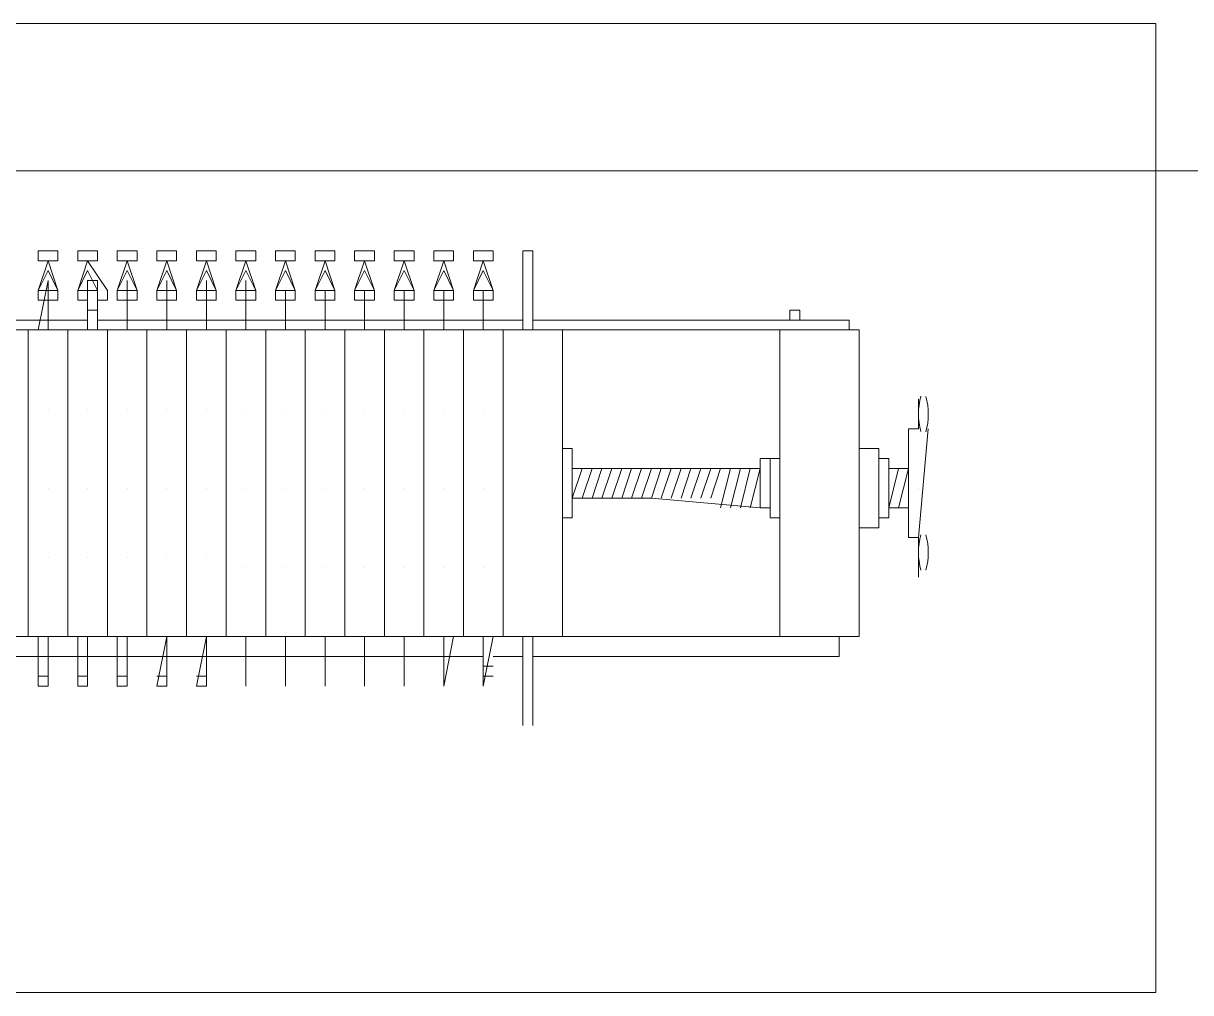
# Model space of a CAD drawing. Header units: millimetres. Extents: x -586673698 to -573385747, y -389867798 to -389752240.
# Drawn here: x -586651292 to -586650755, y -389780703 to -389780257 of the extents above; entities that cross this region are included whole.
import ezdxf

# ---------------------------------------------------------------- set-up
doc = ezdxf.new("R2010")
doc.units = ezdxf.units.MM
doc.header["$LTSCALE"] = 100
doc.linetypes.add('DASHED', pattern=[19.05, 12.7, -6.35])
doc.layers.add('DT-PL-SHAFT', color=230, linetype='Continuous')
doc.layers.add('PDF_FIRE', color=1, linetype='Continuous')
doc.layers.add('PDF_0', color=7, linetype='Continuous', true_color=0x7f7f7f)

# ---------------------------------------------------------------- blocks, each defined once
blk = doc.blocks.new('FP')
at = {"layer": 'PDF_0', "color": 7, "lineweight": 5}
for points in [[(49697.73, 43147.88), (49697.73, 43129.8), (49697.73, 43153.9), (49700.75, 43153.9), (49700.75, 43147.88), (49700.75, 43129.8), (49700.75, 43147.88), (49700.75, 43153.9), (49697.73, 43153.9), (49697.73, 43129.8)], [(49712.79, 43150.89), (49709.78, 43141.85), (49712.79, 43147.88), (49715.8, 43141.85), (49712.79, 43150.89), (49709.78, 43150.89), (49709.78, 43153.9), (49712.79, 43153.9), (49715.8, 43153.9), (49715.8, 43150.89)], [(49712.79, 43147.88), (49709.78, 43141.85), (49712.79, 43147.88), (49715.8, 43141.85), (49712.79, 43147.88), (49709.78, 43141.85), (49712.79, 43150.89), (49715.8, 43141.85), (49715.8, 43138.84), (49715.8, 43141.85), (49712.79, 43150.89), (49709.78, 43141.85), (49709.78, 43138.84), (49709.78, 43141.85), (49712.79, 43150.89), (49715.8, 43150.89), (49715.8, 43153.9), (49712.79, 43153.9), (49709.78, 43153.9), (49709.78, 43150.89), (49712.79, 43150.89), (49715.8, 43141.85)], [(49724.84, 43150.89), (49721.83, 43141.85), (49724.84, 43147.88), (49727.85, 43141.85), (49724.84, 43150.89), (49721.83, 43150.89), (49721.83, 43153.9), (49724.84, 43153.9), (49727.85, 43153.9), (49727.85, 43150.89)], [(49724.84, 43147.88), (49721.83, 43141.85), (49724.84, 43147.88), (49727.85, 43141.85), (49724.84, 43147.88), (49721.83, 43141.85), (49724.84, 43150.89), (49727.85, 43141.85), (49727.85, 43138.84), (49727.85, 43141.85), (49724.84, 43150.89), (49721.83, 43141.85), (49721.83, 43138.84), (49721.83, 43141.85), (49724.84, 43150.89), (49727.85, 43150.89), (49727.85, 43153.9), (49724.84, 43153.9), (49721.83, 43153.9), (49721.83, 43150.89), (49724.84, 43150.89), (49727.85, 43141.85)], [(49736.89, 43150.89), (49733.88, 43141.85), (49736.89, 43147.88), (49739.9, 43141.85), (49736.89, 43150.89), (49733.88, 43150.89), (49733.88, 43153.9), (49736.89, 43153.9), (49739.9, 43153.9), (49739.9, 43150.89)], [(49736.89, 43147.88), (49733.88, 43141.85), (49736.89, 43147.88), (49739.9, 43141.85), (49736.89, 43147.88), (49733.88, 43141.85), (49736.89, 43150.89), (49739.9, 43141.85), (49739.9, 43138.84), (49739.9, 43141.85), (49736.89, 43150.89), (49733.88, 43141.85), (49733.88, 43138.84), (49733.88, 43141.85), (49736.89, 43150.89), (49739.9, 43150.89), (49739.9, 43153.9), (49736.89, 43153.9), (49733.88, 43153.9), (49733.88, 43150.89), (49736.89, 43150.89), (49739.9, 43141.85)], [(49748.93, 43150.89), (49745.92, 43141.85), (49748.93, 43147.88), (49751.95, 43141.85), (49748.93, 43150.89), (49745.92, 43150.89), (49745.92, 43153.9), (49748.93, 43153.9), (49751.95, 43153.9), (49751.95, 43150.89)], [(49748.93, 43147.88), (49745.92, 43141.85), (49748.93, 43147.88), (49751.95, 43141.85), (49748.93, 43147.88), (49745.92, 43141.85), (49748.93, 43150.89), (49751.95, 43141.85), (49751.95, 43138.84), (49751.95, 43141.85), (49748.93, 43150.89), (49745.92, 43141.85), (49745.92, 43138.84), (49745.92, 43141.85), (49748.93, 43150.89), (49751.95, 43150.89), (49751.95, 43153.9), (49748.93, 43153.9), (49745.92, 43153.9), (49745.92, 43150.89), (49748.93, 43150.89), (49751.95, 43141.85)], [(49760.98, 43150.89), (49757.97, 43141.85), (49760.98, 43147.88), (49763.99, 43141.85), (49760.98, 43150.89), (49757.97, 43150.89), (49757.97, 43153.9), (49760.98, 43153.9), (49763.99, 43153.9), (49763.99, 43150.89)], [(49760.98, 43147.88), (49757.97, 43141.85), (49760.98, 43147.88), (49763.99, 43141.85), (49760.98, 43147.88), (49757.97, 43141.85), (49760.98, 43150.89), (49763.99, 43141.85), (49763.99, 43138.84), (49763.99, 43141.85), (49760.98, 43150.89), (49757.97, 43141.85), (49757.97, 43138.84), (49757.97, 43141.85), (49760.98, 43150.89), (49763.99, 43150.89), (49763.99, 43153.9), (49760.98, 43153.9), (49757.97, 43153.9), (49757.97, 43150.89), (49760.98, 43150.89), (49763.99, 43141.85)], [(49773.03, 43150.89), (49770.02, 43141.85), (49773.03, 43147.88), (49776.04, 43141.85), (49773.03, 43150.89), (49770.02, 43150.89), (49770.02, 43153.9), (49773.03, 43153.9), (49776.04, 43153.9), (49776.04, 43150.89)], [(49773.03, 43147.88), (49770.02, 43141.85), (49773.03, 43147.88), (49776.04, 43141.85), (49773.03, 43147.88), (49770.02, 43141.85), (49773.03, 43150.89), (49776.04, 43141.85), (49776.04, 43138.84), (49776.04, 43141.85), (49773.03, 43150.89), (49770.02, 43141.85), (49770.02, 43138.84), (49770.02, 43141.85), (49773.03, 43150.89), (49776.04, 43150.89), (49776.04, 43153.9), (49773.03, 43153.9), (49770.02, 43153.9), (49770.02, 43150.89), (49773.03, 43150.89), (49776.04, 43141.85)], [(49785.08, 43150.89), (49782.07, 43141.85), (49785.08, 43147.88), (49788.09, 43141.85), (49785.08, 43150.89), (49782.07, 43150.89), (49782.07, 43153.9), (49785.08, 43153.9), (49788.09, 43153.9), (49788.09, 43150.89)], [(49785.08, 43147.88), (49782.07, 43141.85), (49785.08, 43147.88), (49788.09, 43141.85), (49785.08, 43147.88), (49782.07, 43141.85), (49785.08, 43150.89), (49788.09, 43141.85), (49788.09, 43138.84), (49788.09, 43141.85), (49785.08, 43150.89), (49782.07, 43141.85), (49782.07, 43138.84), (49782.07, 43141.85), (49785.08, 43150.89), (49788.09, 43150.89), (49788.09, 43153.9), (49785.08, 43153.9), (49782.07, 43153.9), (49782.07, 43150.89), (49785.08, 43150.89), (49788.09, 43141.85)], [(49797.12, 43150.89), (49794.11, 43141.85), (49797.12, 43147.88), (49800.14, 43141.85), (49797.12, 43150.89), (49794.11, 43150.89), (49794.11, 43153.9), (49797.12, 43153.9), (49800.14, 43153.9), (49800.14, 43150.89)], [(49797.12, 43147.88), (49794.11, 43141.85), (49797.12, 43147.88), (49800.14, 43141.85), (49797.12, 43147.88), (49794.11, 43141.85), (49797.12, 43150.89), (49800.14, 43141.85), (49800.14, 43138.84), (49800.14, 43141.85), (49797.12, 43150.89), (49794.11, 43141.85), (49794.11, 43138.84), (49794.11, 43141.85), (49797.12, 43150.89), (49800.14, 43150.89), (49800.14, 43153.9), (49797.12, 43153.9), (49794.11, 43153.9), (49794.11, 43150.89), (49797.12, 43150.89), (49800.14, 43141.85)], [(49809.17, 43150.89), (49806.16, 43141.85), (49809.17, 43147.88), (49812.18, 43141.85), (49809.17, 43150.89), (49806.16, 43150.89), (49806.16, 43153.9), (49809.17, 43153.9), (49812.18, 43153.9), (49812.18, 43150.89)], [(49809.17, 43147.88), (49806.16, 43141.85), (49809.17, 43147.88), (49812.18, 43141.85), (49809.17, 43147.88), (49806.16, 43141.85), (49809.17, 43150.89), (49812.18, 43141.85), (49812.18, 43138.84), (49812.18, 43141.85), (49809.17, 43150.89), (49806.16, 43141.85), (49806.16, 43138.84), (49806.16, 43141.85), (49809.17, 43150.89), (49812.18, 43150.89), (49812.18, 43153.9), (49809.17, 43153.9), (49806.16, 43153.9), (49806.16, 43150.89), (49809.17, 43150.89), (49812.18, 43141.85)], [(49821.22, 43150.89), (49818.21, 43141.85), (49821.22, 43147.88), (49824.23, 43141.85), (49821.22, 43150.89), (49818.21, 43150.89), (49818.21, 43153.9), (49821.22, 43153.9), (49824.23, 43153.9), (49824.23, 43150.89)], [(49821.22, 43147.88), (49818.21, 43141.85), (49821.22, 43147.88), (49824.23, 43141.85), (49821.22, 43147.88), (49818.21, 43141.85), (49821.22, 43150.89), (49824.23, 43141.85), (49824.23, 43138.84), (49824.23, 43141.85), (49821.22, 43150.89), (49818.21, 43141.85), (49818.21, 43138.84), (49818.21, 43141.85), (49821.22, 43150.89), (49824.23, 43150.89), (49824.23, 43153.9), (49821.22, 43153.9), (49818.21, 43153.9), (49818.21, 43150.89), (49821.22, 43150.89), (49824.23, 43141.85)], [(49833.27, 43153.9), (49836.28, 43153.9), (49836.28, 43150.89), (49833.27, 43150.89), (49836.28, 43141.85), (49833.27, 43147.88), (49830.25, 43141.85), (49830.25, 43138.84), (49827.24, 43138.84), (49827.24, 43141.85), (49833.27, 43150.89), (49830.25, 43150.89), (49830.25, 43153.9)], [(49833.27, 43153.9), (49836.28, 43153.9), (49836.28, 43150.89), (49833.27, 43150.89), (49836.28, 43141.85), (49833.27, 43147.88), (49830.25, 43141.85), (49830.25, 43138.84), (49827.24, 43138.84), (49827.24, 43141.85), (49833.27, 43150.89), (49830.25, 43150.89), (49830.25, 43153.9)], [(49845.31, 43150.89), (49842.3, 43141.85), (49845.31, 43147.88), (49848.33, 43141.85), (49845.31, 43150.89), (49842.3, 43150.89), (49842.3, 43153.9), (49845.31, 43153.9), (49848.33, 43153.9), (49848.33, 43150.89)], [(49845.31, 43147.88), (49842.3, 43141.85), (49845.31, 43147.88), (49848.33, 43141.85), (49845.31, 43147.88), (49842.3, 43141.85), (49845.31, 43150.89), (49848.33, 43141.85), (49848.33, 43138.84), (49848.33, 43141.85), (49845.31, 43150.89), (49842.3, 43141.85), (49842.3, 43138.84), (49842.3, 43141.85), (49845.31, 43150.89), (49848.33, 43150.89), (49848.33, 43153.9), (49845.31, 43153.9), (49842.3, 43153.9), (49842.3, 43150.89), (49845.31, 43150.89), (49848.33, 43141.85)], [(49833.27, 43150.89), (49827.24, 43141.85), (49833.27, 43150.89), (49836.28, 43141.85), (49836.28, 43138.84), (49836.28, 43141.85)], [(49833.27, 43147.88), (49836.28, 43141.85), (49833.27, 43147.88), (49830.25, 43141.85)], [(49833.27, 43144.86), (49833.27, 43129.8), (49833.27, 43144.86), (49830.25, 43144.86), (49830.25, 43129.8), (49830.25, 43144.86)], [(49848.33, 43129.8), (49845.31, 43144.86), (49845.31, 43129.8)], [(49848.33, 43129.8), (49845.31, 43144.86), (49845.31, 43129.8)], [(49712.79, 43141.85), (49715.8, 43141.85), (49715.8, 43138.84), (49712.79, 43138.84), (49709.78, 43138.84), (49709.78, 43141.85)], [(49712.79, 43141.85), (49715.8, 43141.85), (49715.8, 43138.84), (49712.79, 43138.84), (49709.78, 43138.84), (49709.78, 43141.85)], [(49724.84, 43141.85), (49727.85, 43141.85), (49727.85, 43138.84), (49724.84, 43138.84), (49721.83, 43138.84), (49721.83, 43141.85)], [(49724.84, 43141.85), (49727.85, 43141.85), (49727.85, 43138.84), (49724.84, 43138.84), (49721.83, 43138.84), (49721.83, 43141.85)], [(49736.89, 43141.85), (49739.9, 43141.85), (49739.9, 43138.84), (49736.89, 43138.84), (49733.88, 43138.84), (49733.88, 43141.85)], [(49736.89, 43141.85), (49739.9, 43141.85), (49739.9, 43138.84), (49736.89, 43138.84), (49733.88, 43138.84), (49733.88, 43141.85)], [(49748.93, 43141.85), (49751.95, 43141.85), (49751.95, 43138.84), (49748.93, 43138.84), (49745.92, 43138.84), (49745.92, 43141.85)], [(49748.93, 43141.85), (49751.95, 43141.85), (49751.95, 43138.84), (49748.93, 43138.84), (49745.92, 43138.84), (49745.92, 43141.85)], [(49760.98, 43141.85), (49763.99, 43141.85), (49763.99, 43138.84), (49760.98, 43138.84), (49757.97, 43138.84), (49757.97, 43141.85)], [(49760.98, 43141.85), (49763.99, 43141.85), (49763.99, 43138.84), (49760.98, 43138.84), (49757.97, 43138.84), (49757.97, 43141.85)], [(49773.03, 43141.85), (49776.04, 43141.85), (49776.04, 43138.84), (49773.03, 43138.84), (49770.02, 43138.84), (49770.02, 43141.85)], [(49773.03, 43141.85), (49776.04, 43141.85), (49776.04, 43138.84), (49773.03, 43138.84), (49770.02, 43138.84), (49770.02, 43141.85)], [(49785.08, 43141.85), (49788.09, 43141.85), (49788.09, 43138.84), (49785.08, 43138.84), (49782.07, 43138.84), (49782.07, 43141.85)], [(49785.08, 43141.85), (49788.09, 43141.85), (49788.09, 43138.84), (49785.08, 43138.84), (49782.07, 43138.84), (49782.07, 43141.85)], [(49797.12, 43141.85), (49800.14, 43141.85), (49800.14, 43138.84), (49797.12, 43138.84), (49794.11, 43138.84), (49794.11, 43141.85)], [(49797.12, 43141.85), (49800.14, 43141.85), (49800.14, 43138.84), (49797.12, 43138.84), (49794.11, 43138.84), (49794.11, 43141.85)], [(49809.17, 43141.85), (49812.18, 43141.85), (49812.18, 43138.84), (49809.17, 43138.84), (49806.16, 43138.84), (49806.16, 43141.85)], [(49809.17, 43141.85), (49812.18, 43141.85), (49812.18, 43138.84), (49809.17, 43138.84), (49806.16, 43138.84), (49806.16, 43141.85)], [(49821.22, 43141.85), (49824.23, 43141.85), (49824.23, 43138.84), (49821.22, 43138.84), (49818.21, 43138.84), (49818.21, 43141.85)], [(49821.22, 43141.85), (49824.23, 43141.85), (49824.23, 43138.84), (49821.22, 43138.84), (49818.21, 43138.84), (49818.21, 43141.85)], [(49833.27, 43141.85), (49830.25, 43141.85), (49833.27, 43141.85), (49836.28, 43141.85), (49836.28, 43138.84), (49833.27, 43138.84), (49836.28, 43138.84), (49836.28, 43141.85)], [(49845.31, 43141.85), (49848.33, 43141.85), (49848.33, 43138.84), (49845.31, 43138.84), (49842.3, 43138.84), (49842.3, 43141.85)], [(49845.31, 43141.85), (49848.33, 43141.85), (49848.33, 43138.84), (49845.31, 43138.84), (49842.3, 43138.84), (49842.3, 43141.85)], [(49619.43, 43135.83), (49619.43, 43132.82), (49616.41, 43132.82), (49616.41, 43135.83)], [(49616.41, 43132.82), (49616.41, 43135.83)], [(49619.43, 43135.83), (49619.43, 43132.82), (49616.41, 43132.82), (49616.41, 43135.83)], [(49830.25, 43135.83), (49833.27, 43135.83)], [(49601.35, 43132.82), (49601.35, 43129.8), (49598.34, 43129.8), (49622.44, 43129.8), (49598.34, 43129.8), (49601.35, 43129.8)], [(50104.33, 43036.44), (49598.34, 43036.44), (49598.34, 43129.8), (50104.33, 43129.8), (49598.34, 43129.8), (49598.34, 43036.44)], [(49697.73, 43132.82), (49601.35, 43132.82)], [(49622.44, 43129.8), (49622.44, 43090.65)], [(49706.77, 43129.8), (49688.7, 43129.8), (49688.7, 43036.44), (49688.7, 43129.8), (49706.77, 43129.8), (49706.77, 43036.44)], [(49712.79, 43132.82), (49724.84, 43132.82), (49736.89, 43132.82), (49748.93, 43132.82), (49760.98, 43132.82), (49773.03, 43132.82), (49785.08, 43132.82), (49797.12, 43132.82), (49809.17, 43132.82), (49821.22, 43132.82), (49830.25, 43132.82), (49821.22, 43132.82), (49809.17, 43132.82), (49797.12, 43132.82), (49785.08, 43132.82), (49773.03, 43132.82), (49760.98, 43132.82), (49748.93, 43132.82), (49736.89, 43132.82), (49724.84, 43132.82), (49712.79, 43132.82), (49700.75, 43132.82)], [(49706.77, 43129.8), (49706.77, 43036.44)], [(49718.82, 43129.8), (49718.82, 43036.44)], [(49718.82, 43129.8), (49718.82, 43036.44)], [(49730.86, 43129.8), (49730.86, 43036.44)], [(49730.86, 43129.8), (49730.86, 43036.44)], [(49742.91, 43129.8), (49742.91, 43036.44)], [(49742.91, 43129.8), (49742.91, 43036.44)], [(49767.01, 43129.8), (49767.01, 43036.44)], [(49779.05, 43129.8), (49779.05, 43036.44)], [(49791.1, 43129.8), (49791.1, 43036.44)], [(49803.15, 43129.8), (49803.15, 43036.44)], [(49815.2, 43129.8), (49815.2, 43036.44)], [(49827.24, 43129.8), (49827.24, 43036.44)], [(49827.24, 43129.8), (49827.24, 43036.44)], [(49851.34, 43132.82), (49833.27, 43132.82)], [(49851.34, 43132.82), (49833.27, 43132.82)], [(49839.29, 43129.8), (49839.29, 43036.44)], [(49839.29, 43096.67), (49839.29, 43129.8), (49839.29, 43105.71), (49839.29, 43129.8)], [(49851.34, 43129.8), (49839.29, 43129.8), (49839.29, 43036.44), (49851.34, 43036.44)], [(49848.33, 43132.82), (49857.36, 43132.82)], [(49592.32, 43069.57), (49598.34, 43069.57), (49598.34, 43093.66), (49592.32, 43093.66)], [(49592.32, 43069.57), (49598.34, 43069.57), (49598.34, 43093.66), (49592.32, 43093.66)], [(49685.69, 43072.58), (49688.7, 43072.58), (49688.7, 43093.66), (49685.69, 43093.66)], [(49685.69, 43072.58), (49688.7, 43072.58), (49688.7, 43093.66), (49685.69, 43093.66)], [(49583.28, 43087.64), (49589.31, 43087.64)], [(49592.32, 43072.58), (49589.31, 43072.58), (49589.31, 43090.65), (49592.32, 43090.65), (49589.31, 43090.65), (49589.31, 43072.58)], [(49625.45, 43072.58), (49622.44, 43072.58), (49622.44, 43090.65), (49625.45, 43090.65)], [(49625.45, 43090.65), (49628.46, 43090.65), (49625.45, 43090.65), (49622.44, 43090.65), (49622.44, 43072.58), (49625.45, 43072.58)], [(49622.44, 43087.64), (49622.44, 43036.44)], [(49625.45, 43075.59), (49628.46, 43075.59), (49628.46, 43090.65), (49628.46, 43075.59)], [(49685.69, 43087.64), (49661.59, 43087.64), (49628.46, 43087.64), (49661.59, 43087.64)], [(49685.69, 43075.59), (49685.69, 43090.65)], [(49685.69, 43078.6), (49661.59, 43078.6), (49628.46, 43075.59), (49628.46, 43078.6), (49628.46, 43075.59), (49628.46, 43078.6), (49628.46, 43075.59), (49661.59, 43078.6)], [(49583.28, 43075.59), (49589.31, 43075.59)], [(49622.44, 43036.44), (49598.34, 43036.44)], [(49604.37, 43030.41), (49604.37, 43036.44)], [(49697.73, 43015.35), (49697.73, 43036.44), (49697.73, 43009.33), (49697.73, 43036.44)], [(49700.75, 43015.35), (49700.75, 43036.44)], [(49715.8, 43036.44), (49709.78, 43036.44), (49712.79, 43021.38), (49712.79, 43036.44), (49712.79, 43021.38), (49709.78, 43036.44)], [(49727.85, 43036.44), (49721.83, 43036.44), (49724.84, 43021.38), (49724.84, 43036.44), (49724.84, 43021.38), (49721.83, 43036.44)], [(49739.9, 43036.44), (49733.88, 43036.44)], [(49751.95, 43036.44), (49745.92, 43036.44)], [(49763.99, 43036.44), (49757.97, 43036.44)], [(49776.04, 43036.44), (49770.02, 43036.44)], [(49788.09, 43036.44), (49782.07, 43036.44)], [(49800.14, 43036.44), (49794.11, 43036.44)], [(49797.12, 43021.38), (49797.12, 43036.44), (49800.14, 43021.38)], [(49797.12, 43021.38), (49797.12, 43036.44), (49800.14, 43021.38)], [(49812.18, 43036.44), (49806.16, 43036.44)], [(49809.17, 43021.38), (49809.17, 43036.44), (49812.18, 43021.38)], [(49809.17, 43021.38), (49809.17, 43036.44), (49812.18, 43021.38)], [(49824.23, 43021.38), (49824.23, 43036.44), (49818.21, 43036.44), (49824.23, 43036.44), (49824.23, 43021.38), (49821.22, 43021.38), (49821.22, 43036.44), (49821.22, 43021.38)], [(49824.23, 43036.44), (49818.21, 43036.44)], [(49824.23, 43021.38), (49824.23, 43036.44), (49824.23, 43021.38), (49821.22, 43021.38), (49821.22, 43036.44), (49821.22, 43021.38)], [(49836.28, 43021.38), (49836.28, 43036.44), (49830.25, 43036.44), (49836.28, 43036.44), (49836.28, 43021.38), (49833.27, 43021.38), (49833.27, 43036.44), (49833.27, 43021.38)], [(49848.33, 43021.38), (49848.33, 43036.44), (49842.3, 43036.44), (49848.33, 43036.44), (49848.33, 43021.38), (49845.31, 43021.38), (49845.31, 43036.44), (49845.31, 43021.38)], [(49697.73, 43030.41), (49604.37, 43030.41)], [(49709.78, 43030.41), (49706.77, 43030.41), (49700.75, 43030.41), (49706.77, 43030.41)], [(49797.12, 43030.41), (49791.1, 43030.41), (49785.08, 43030.41), (49779.05, 43030.41), (49773.03, 43030.41), (49767.01, 43030.41), (49760.98, 43030.41), (49754.96, 43030.41), (49748.93, 43030.41), (49742.91, 43030.41), (49736.89, 43030.41), (49730.86, 43030.41), (49724.84, 43030.41), (49718.82, 43030.41), (49712.79, 43030.41), (49718.82, 43030.41), (49724.84, 43030.41), (49724.84, 43027.4), (49724.84, 43030.41), (49730.86, 43030.41), (49736.89, 43030.41), (49742.91, 43030.41), (49748.93, 43030.41), (49754.96, 43030.41), (49760.98, 43030.41), (49767.01, 43030.41), (49773.03, 43030.41), (49779.05, 43030.41), (49785.08, 43030.41), (49791.1, 43030.41), (49797.12, 43030.41), (49803.15, 43030.41), (49809.17, 43030.41), (49803.15, 43030.41)], [(49809.17, 43030.41), (49812.18, 43030.41)], [(49815.2, 43030.41), (49812.18, 43030.41), (49821.22, 43030.41), (49824.23, 43030.41), (49827.24, 43030.41), (49833.27, 43030.41), (49827.24, 43030.41), (49824.23, 43030.41), (49821.22, 43030.41), (49812.18, 43030.41)], [(49833.27, 43030.41), (49827.24, 43030.41), (49824.23, 43030.41), (49821.22, 43030.41), (49824.23, 43030.41), (49827.24, 43030.41), (49833.27, 43030.41), (49836.28, 43030.41), (49851.34, 43030.41), (49836.28, 43030.41), (49839.29, 43030.41), (49845.31, 43030.41), (49839.29, 43030.41), (49845.31, 43030.41), (49839.29, 43030.41), (49836.28, 43030.41)], [(49845.31, 43030.41), (49848.33, 43030.41), (49851.34, 43030.41), (49857.36, 43030.41), (49851.34, 43030.41), (49848.33, 43030.41)], [(49709.78, 43027.4), (49712.79, 43027.4)], [(49712.79, 43024.39), (49709.78, 43024.39)], [(49800.14, 43024.39), (49797.12, 43024.39)], [(49812.18, 43024.39), (49809.17, 43024.39)], [(49824.23, 43024.39), (49821.22, 43024.39)], [(49824.23, 43024.39), (49821.22, 43024.39)], [(49836.28, 43024.39), (49833.27, 43024.39)], [(49848.33, 43024.39), (49845.31, 43024.39)]]:
    blk.add_lwpolyline(points, close=True, dxfattribs=at)
at = {"layer": 'PDF_0', "color": 4, "lineweight": 5}
for points in [[(49697.73, 43153.9), (49697.73, 43129.8), (49697.73, 43153.9), (49697.73, 43129.8), (49697.73, 43153.9), (49697.73, 43129.8)], [(49697.73, 43153.9), (49697.73, 43129.8), (49697.73, 43153.9), (49697.73, 43129.8), (49697.73, 43153.9), (49697.73, 43129.8)], [(49700.75, 43129.8), (49700.75, 43153.9), (49700.75, 43129.8), (49700.75, 43153.9), (49700.75, 43129.8), (49700.75, 43153.9)], [(49697.73, 43036.44), (49697.73, 43009.33), (49697.73, 43036.44), (49697.73, 43009.33), (49697.73, 43036.44), (49697.73, 43009.33), (49697.73, 43036.44), (49697.73, 43009.33), (49697.73, 43036.44), (49697.73, 43009.33)], [(49700.75, 43009.33), (49700.75, 43036.44), (49700.75, 43009.33), (49700.75, 43036.44)], [(49700.75, 43009.33), (49700.75, 43036.44), (49700.75, 43009.33), (49700.75, 43036.44)]]:
    blk.add_lwpolyline(points, close=True, dxfattribs=at)
at = {"layer": 'PDF_0', "color": 7, "lineweight": 5}
for points in [[(49785.08, 43144.86), (49785.08, 43129.8), (49785.08, 43144.86)], [(49785.08, 43144.86), (49785.08, 43129.8), (49785.08, 43144.86)], [(49797.12, 43144.86), (49797.12, 43129.8), (49797.12, 43144.86)], [(49797.12, 43144.86), (49797.12, 43129.8), (49797.12, 43144.86)], [(49809.17, 43144.86), (49809.17, 43129.8), (49809.17, 43144.86)], [(49809.17, 43144.86), (49809.17, 43129.8), (49809.17, 43144.86)], [(49821.22, 43144.86), (49821.22, 43129.8), (49821.22, 43144.86)], [(49821.22, 43144.86), (49821.22, 43129.8), (49821.22, 43144.86)], [(49845.31, 43144.86), (49845.31, 43144.86)], [(49845.31, 43144.86), (49845.31, 43144.86)], [(49712.79, 43141.85), (49712.79, 43129.8), (49712.79, 43141.85)], [(49712.79, 43141.85), (49712.79, 43141.85)], [(49712.79, 43141.85), (49712.79, 43129.8), (49712.79, 43141.85)], [(49712.79, 43141.85), (49712.79, 43141.85)], [(49724.84, 43141.85), (49724.84, 43129.8), (49724.84, 43141.85)], [(49724.84, 43141.85), (49724.84, 43141.85)], [(49724.84, 43141.85), (49724.84, 43129.8), (49724.84, 43141.85)], [(49724.84, 43141.85), (49724.84, 43141.85)], [(49736.89, 43141.85), (49736.89, 43129.8), (49736.89, 43141.85)], [(49736.89, 43141.85), (49736.89, 43141.85)], [(49736.89, 43141.85), (49736.89, 43129.8), (49736.89, 43141.85)], [(49736.89, 43141.85), (49736.89, 43141.85)], [(49748.93, 43141.85), (49748.93, 43129.8), (49748.93, 43141.85)], [(49748.93, 43141.85), (49748.93, 43141.85)], [(49748.93, 43141.85), (49748.93, 43129.8), (49748.93, 43141.85)], [(49748.93, 43141.85), (49748.93, 43141.85)], [(49760.98, 43141.85), (49760.98, 43129.8), (49760.98, 43141.85)], [(49760.98, 43141.85), (49760.98, 43141.85)], [(49760.98, 43141.85), (49760.98, 43129.8), (49760.98, 43141.85)], [(49760.98, 43141.85), (49760.98, 43141.85)], [(49773.03, 43141.85), (49773.03, 43129.8), (49773.03, 43141.85)], [(49773.03, 43141.85), (49773.03, 43141.85)], [(49773.03, 43141.85), (49773.03, 43129.8), (49773.03, 43141.85)], [(49773.03, 43141.85), (49773.03, 43141.85)], [(49785.08, 43141.85), (49785.08, 43141.85)], [(49785.08, 43141.85), (49785.08, 43141.85)], [(49797.12, 43141.85), (49797.12, 43141.85)], [(49797.12, 43141.85), (49797.12, 43141.85)], [(49809.17, 43141.85), (49809.17, 43141.85)], [(49809.17, 43141.85), (49809.17, 43141.85)], [(49821.22, 43141.85), (49821.22, 43141.85)], [(49821.22, 43141.85), (49821.22, 43141.85)], [(49845.31, 43141.85), (49845.31, 43141.85)], [(49845.31, 43141.85), (49845.31, 43141.85)], [(49712.79, 43135.83), (49712.79, 43135.83)], [(49712.79, 43135.83), (49712.79, 43135.83)], [(49724.84, 43135.83), (49724.84, 43135.83)], [(49724.84, 43135.83), (49724.84, 43135.83)], [(49736.89, 43135.83), (49736.89, 43135.83)], [(49736.89, 43135.83), (49736.89, 43135.83)], [(49748.93, 43135.83), (49748.93, 43135.83)], [(49748.93, 43135.83), (49748.93, 43135.83)], [(49760.98, 43135.83), (49760.98, 43135.83)], [(49760.98, 43135.83), (49760.98, 43135.83)], [(49773.03, 43135.83), (49773.03, 43135.83)], [(49773.03, 43135.83), (49773.03, 43135.83)], [(49785.08, 43135.83), (49785.08, 43135.83)], [(49785.08, 43135.83), (49785.08, 43135.83)], [(49797.12, 43135.83), (49797.12, 43135.83)], [(49797.12, 43135.83), (49797.12, 43135.83)], [(49809.17, 43135.83), (49809.17, 43135.83)], [(49809.17, 43135.83), (49809.17, 43135.83)], [(49821.22, 43135.83), (49821.22, 43135.83)], [(49821.22, 43135.83), (49821.22, 43135.83)], [(49845.31, 43135.83), (49845.31, 43135.83)], [(49845.31, 43135.83), (49845.31, 43135.83)], [(49607.38, 43132.82), (49607.38, 43132.82)], [(49607.38, 43132.82), (49607.38, 43132.82)], [(49709.78, 43132.82), (49700.75, 43132.82), (49709.78, 43132.82)], [(49709.78, 43132.82), (49700.75, 43132.82), (49709.78, 43132.82)], [(49754.96, 43129.8), (49754.96, 43036.44), (49754.96, 43129.8)], [(49754.96, 43129.8), (49754.96, 43036.44), (49754.96, 43129.8)], [(49839.29, 43129.8), (49851.34, 43129.8)], [(49839.29, 43036.44), (49839.29, 43129.8)], [(49839.29, 43036.44), (49839.29, 43129.8)], [(49839.29, 43036.44), (49839.29, 43129.8)], [(49839.29, 43129.8), (49839.29, 43036.44)], [(49839.29, 43129.8), (49851.34, 43129.8)], [(49839.29, 43129.8), (49851.34, 43129.8)], [(49839.29, 43036.44), (49839.29, 43129.8)], [(49851.34, 43129.8), (49851.34, 43036.44), (49851.34, 43129.8)], [(49851.34, 43036.44), (49851.34, 43129.8)], [(49851.34, 43129.8), (49851.34, 43036.44), (49851.34, 43129.8)], [(49577.26, 43099.69), (49580.27, 43066.56), (49583.28, 43066.56), (49580.27, 43066.56), (49580.27, 43054.51), (49580.27, 43066.56), (49583.28, 43066.56), (49580.27, 43066.56), (49583.28, 43066.56), (49583.28, 43099.69), (49580.27, 43099.69), (49580.27, 43108.72), (49580.27, 43099.69), (49583.28, 43099.69), (49583.28, 43066.56), (49580.27, 43066.56)], [(49580.27, 43108.72), (49580.27, 43108.72)], [(49580.27, 43108.72), (49580.27, 43108.72)], [(49712.79, 43105.71), (49712.79, 43105.71)], [(49712.79, 43105.71), (49712.79, 43105.71)], [(49712.79, 43105.71), (49712.79, 43105.71)], [(49712.79, 43105.71), (49712.79, 43105.71)], [(49712.79, 43105.71), (49712.79, 43105.71)], [(49712.79, 43105.71), (49712.79, 43105.71)], [(49724.84, 43105.71), (49724.84, 43105.71)], [(49724.84, 43105.71), (49724.84, 43105.71)], [(49724.84, 43105.71), (49724.84, 43105.71)], [(49724.84, 43105.71), (49724.84, 43105.71)], [(49724.84, 43105.71), (49724.84, 43105.71)], [(49724.84, 43105.71), (49724.84, 43105.71)], [(49736.89, 43105.71), (49736.89, 43105.71)], [(49736.89, 43105.71), (49736.89, 43105.71)], [(49736.89, 43105.71), (49736.89, 43105.71)], [(49736.89, 43105.71), (49736.89, 43105.71)], [(49736.89, 43105.71), (49736.89, 43105.71)], [(49736.89, 43105.71), (49736.89, 43105.71)], [(49748.93, 43105.71), (49748.93, 43105.71)], [(49748.93, 43105.71), (49748.93, 43105.71)], [(49748.93, 43105.71), (49748.93, 43105.71)], [(49748.93, 43105.71), (49748.93, 43105.71)], [(49760.98, 43105.71), (49760.98, 43105.71)], [(49760.98, 43105.71), (49760.98, 43105.71)], [(49773.03, 43105.71), (49773.03, 43105.71)], [(49773.03, 43105.71), (49773.03, 43105.71)], [(49785.08, 43105.71), (49785.08, 43105.71)], [(49785.08, 43105.71), (49785.08, 43105.71)], [(49797.12, 43105.71), (49797.12, 43105.71)], [(49797.12, 43105.71), (49797.12, 43105.71)], [(49809.17, 43105.71), (49809.17, 43105.71)], [(49809.17, 43105.71), (49809.17, 43105.71)], [(49821.22, 43105.71), (49821.22, 43105.71)], [(49821.22, 43105.71), (49821.22, 43105.71)], [(49833.27, 43105.71), (49833.27, 43105.71)], [(49833.27, 43105.71), (49833.27, 43105.71)], [(49845.31, 43105.71), (49845.31, 43105.71)], [(49845.31, 43105.71), (49845.31, 43105.71)], [(49586.29, 43075.59), (49583.28, 43087.64), (49586.29, 43075.59)], [(49586.29, 43075.59), (49583.28, 43087.64), (49586.29, 43075.59)], [(49589.31, 43075.59), (49586.29, 43087.64), (49589.31, 43075.59)], [(49589.31, 43075.59), (49586.29, 43087.64), (49589.31, 43075.59)], [(49631.47, 43075.59), (49628.46, 43087.64), (49631.47, 43075.59)], [(49631.47, 43075.59), (49628.46, 43087.64), (49631.47, 43075.59)], [(49634.48, 43075.59), (49631.47, 43087.64), (49634.48, 43075.59)], [(49634.48, 43075.59), (49631.47, 43087.64), (49634.48, 43075.59)], [(49637.5, 43075.59), (49634.48, 43087.64), (49637.5, 43075.59)], [(49637.5, 43075.59), (49634.48, 43087.64), (49637.5, 43075.59)], [(49640.51, 43075.59), (49637.5, 43087.64), (49640.51, 43075.59)], [(49640.51, 43075.59), (49637.5, 43087.64), (49640.51, 43075.59)], [(49643.52, 43078.6), (49640.51, 43087.64), (49643.52, 43078.6)], [(49643.52, 43078.6), (49640.51, 43087.64), (49643.52, 43078.6)], [(49646.53, 43078.6), (49643.52, 43087.64), (49646.53, 43078.6)], [(49646.53, 43078.6), (49643.52, 43087.64), (49646.53, 43078.6)], [(49649.54, 43078.6), (49646.53, 43087.64), (49649.54, 43078.6)], [(49649.54, 43078.6), (49646.53, 43087.64), (49649.54, 43078.6)], [(49652.56, 43078.6), (49649.54, 43087.64), (49652.56, 43078.6)], [(49652.56, 43078.6), (49649.54, 43087.64), (49652.56, 43078.6)], [(49655.57, 43078.6), (49652.56, 43087.64), (49655.57, 43078.6)], [(49655.57, 43078.6), (49652.56, 43087.64), (49655.57, 43078.6)], [(49658.58, 43078.6), (49655.57, 43087.64), (49658.58, 43078.6)], [(49658.58, 43078.6), (49655.57, 43087.64), (49658.58, 43078.6)], [(49661.59, 43078.6), (49658.58, 43087.64), (49661.59, 43078.6)], [(49661.59, 43078.6), (49658.58, 43087.64), (49661.59, 43078.6)], [(49661.59, 43087.64), (49661.59, 43087.64)], [(49664.6, 43078.6), (49661.59, 43087.64), (49664.6, 43078.6)], [(49661.59, 43087.64), (49661.59, 43087.64)], [(49664.6, 43078.6), (49661.59, 43087.64), (49664.6, 43078.6)], [(49667.61, 43078.6), (49664.6, 43087.64), (49667.61, 43078.6)], [(49667.61, 43078.6), (49664.6, 43087.64), (49667.61, 43078.6)], [(49670.63, 43078.6), (49667.61, 43087.64), (49670.63, 43078.6)], [(49670.63, 43078.6), (49667.61, 43087.64), (49670.63, 43078.6)], [(49673.64, 43078.6), (49670.63, 43087.64), (49673.64, 43078.6)], [(49673.64, 43078.6), (49670.63, 43087.64), (49673.64, 43078.6)], [(49676.65, 43078.6), (49673.64, 43087.64), (49676.65, 43078.6)], [(49676.65, 43078.6), (49673.64, 43087.64), (49676.65, 43078.6)], [(49679.66, 43078.6), (49676.65, 43087.64), (49679.66, 43078.6)], [(49679.66, 43078.6), (49676.65, 43087.64), (49679.66, 43078.6)], [(49682.67, 43078.6), (49679.66, 43087.64), (49682.67, 43078.6)], [(49682.67, 43078.6), (49679.66, 43087.64), (49682.67, 43078.6)], [(49685.69, 43078.6), (49682.67, 43087.64), (49685.69, 43078.6)], [(49685.69, 43078.6), (49682.67, 43087.64), (49685.69, 43078.6)], [(49685.69, 43090.65), (49685.69, 43090.65)], [(49685.69, 43090.65), (49685.69, 43090.65)], [(49580.27, 43081.62), (49580.27, 43081.62)], [(49580.27, 43081.62), (49580.27, 43081.62)], [(49712.79, 43081.62), (49712.79, 43081.62)], [(49712.79, 43081.62), (49712.79, 43081.62)], [(49712.79, 43081.62), (49712.79, 43081.62)], [(49712.79, 43081.62), (49712.79, 43081.62)], [(49712.79, 43081.62), (49712.79, 43081.62)], [(49712.79, 43081.62), (49712.79, 43081.62)], [(49724.84, 43081.62), (49724.84, 43081.62)], [(49724.84, 43081.62), (49724.84, 43081.62)], [(49724.84, 43081.62), (49724.84, 43081.62)], [(49724.84, 43081.62), (49724.84, 43081.62)], [(49724.84, 43081.62), (49724.84, 43081.62)], [(49724.84, 43081.62), (49724.84, 43081.62)], [(49736.89, 43081.62), (49736.89, 43081.62)], [(49736.89, 43081.62), (49736.89, 43081.62)], [(49736.89, 43081.62), (49736.89, 43081.62)], [(49736.89, 43081.62), (49736.89, 43081.62)], [(49736.89, 43081.62), (49736.89, 43081.62)], [(49736.89, 43081.62), (49736.89, 43081.62)], [(49748.93, 43081.62), (49748.93, 43081.62)], [(49748.93, 43081.62), (49748.93, 43081.62)], [(49748.93, 43081.62), (49748.93, 43081.62)], [(49748.93, 43081.62), (49748.93, 43081.62)], [(49760.98, 43081.62), (49760.98, 43081.62)], [(49760.98, 43081.62), (49760.98, 43081.62)], [(49773.03, 43081.62), (49773.03, 43081.62)], [(49773.03, 43081.62), (49773.03, 43081.62)], [(49785.08, 43081.62), (49785.08, 43081.62)], [(49785.08, 43081.62), (49785.08, 43081.62)], [(49797.12, 43081.62), (49797.12, 43081.62)], [(49797.12, 43081.62), (49797.12, 43081.62)], [(49809.17, 43081.62), (49809.17, 43081.62)], [(49809.17, 43081.62), (49809.17, 43081.62)], [(49821.22, 43081.62), (49821.22, 43081.62)], [(49821.22, 43081.62), (49821.22, 43081.62)], [(49833.27, 43081.62), (49833.27, 43081.62)], [(49833.27, 43081.62), (49833.27, 43081.62)], [(49845.31, 43081.62), (49845.31, 43081.62)], [(49845.31, 43081.62), (49845.31, 43081.62)], [(49661.59, 43078.6), (49661.59, 43078.6)], [(49661.59, 43078.6), (49661.59, 43078.6)], [(49685.69, 43075.59), (49685.69, 43075.59)], [(49685.69, 43075.59), (49685.69, 43075.59)], [(49580.27, 43066.56), (49580.27, 43066.56)], [(49580.27, 43066.56), (49580.27, 43066.56)], [(49797.12, 43060.53), (49797.12, 43060.53)], [(49797.12, 43060.53), (49797.12, 43060.53)], [(49809.17, 43060.53), (49809.17, 43060.53)], [(49809.17, 43060.53), (49809.17, 43060.53)], [(49821.22, 43060.53), (49821.22, 43060.53)], [(49821.22, 43060.53), (49821.22, 43060.53)], [(49833.27, 43060.53), (49833.27, 43060.53)], [(49833.27, 43060.53), (49833.27, 43060.53)], [(49845.31, 43060.53), (49845.31, 43060.53)], [(49845.31, 43060.53), (49845.31, 43060.53)], [(49712.79, 43057.52), (49712.79, 43057.52)], [(49712.79, 43057.52), (49712.79, 43057.52)], [(49712.79, 43057.52), (49712.79, 43057.52)], [(49712.79, 43057.52), (49712.79, 43057.52)], [(49712.79, 43057.52), (49712.79, 43057.52)], [(49712.79, 43057.52), (49712.79, 43057.52)], [(49724.84, 43057.52), (49724.84, 43057.52)], [(49724.84, 43057.52), (49724.84, 43057.52)], [(49724.84, 43057.52), (49724.84, 43057.52)], [(49724.84, 43057.52), (49724.84, 43057.52)], [(49724.84, 43057.52), (49724.84, 43057.52)], [(49724.84, 43057.52), (49724.84, 43057.52)], [(49736.89, 43057.52), (49736.89, 43057.52)], [(49736.89, 43057.52), (49736.89, 43057.52)], [(49736.89, 43057.52), (49736.89, 43057.52)], [(49736.89, 43057.52), (49736.89, 43057.52)], [(49736.89, 43057.52), (49736.89, 43057.52)], [(49736.89, 43057.52), (49736.89, 43057.52)], [(49748.93, 43057.52), (49748.93, 43057.52)], [(49748.93, 43057.52), (49748.93, 43057.52)], [(49748.93, 43057.52), (49748.93, 43057.52)], [(49748.93, 43057.52), (49748.93, 43057.52)], [(49760.98, 43057.52), (49760.98, 43057.52)], [(49760.98, 43057.52), (49760.98, 43057.52)], [(49773.03, 43057.52), (49773.03, 43057.52)], [(49773.03, 43057.52), (49773.03, 43057.52)], [(49785.08, 43057.52), (49785.08, 43057.52)], [(49785.08, 43057.52), (49785.08, 43057.52)], [(49580.27, 43054.51), (49580.27, 43054.51)], [(49580.27, 43054.51), (49580.27, 43054.51)], [(49736.89, 43021.38), (49736.89, 43036.44), (49736.89, 43021.38)], [(49736.89, 43021.38), (49736.89, 43036.44), (49736.89, 43021.38)], [(49748.93, 43021.38), (49748.93, 43036.44), (49748.93, 43021.38)], [(49748.93, 43021.38), (49748.93, 43036.44), (49748.93, 43021.38)], [(49760.98, 43021.38), (49760.98, 43036.44), (49760.98, 43021.38)], [(49760.98, 43021.38), (49760.98, 43036.44), (49760.98, 43021.38)], [(49773.03, 43021.38), (49773.03, 43036.44), (49773.03, 43021.38)], [(49773.03, 43021.38), (49773.03, 43036.44), (49773.03, 43021.38)], [(49785.08, 43021.38), (49785.08, 43036.44), (49785.08, 43021.38)], [(49785.08, 43021.38), (49785.08, 43036.44), (49785.08, 43021.38)], [(49851.34, 43036.44), (49839.29, 43036.44)], [(49607.38, 43030.41), (49607.38, 43030.41)], [(49607.38, 43030.41), (49607.38, 43030.41)], [(49619.43, 43030.41), (49616.41, 43030.41), (49619.43, 43030.41)], [(49616.41, 43030.41), (49616.41, 43030.41)], [(49619.43, 43030.41), (49616.41, 43030.41), (49619.43, 43030.41)], [(49616.41, 43030.41), (49616.41, 43030.41)], [(49736.89, 43030.41), (49736.89, 43030.41)], [(49736.89, 43030.41), (49736.89, 43030.41)], [(49748.93, 43030.41), (49748.93, 43030.41)], [(49748.93, 43030.41), (49748.93, 43030.41)], [(49760.98, 43030.41), (49760.98, 43030.41)], [(49760.98, 43030.41), (49760.98, 43030.41)], [(49773.03, 43030.41), (49773.03, 43030.41)], [(49773.03, 43030.41), (49773.03, 43030.41)], [(49785.08, 43030.41), (49785.08, 43030.41)], [(49785.08, 43030.41), (49785.08, 43030.41)], [(49797.12, 43030.41), (49797.12, 43030.41)], [(49797.12, 43030.41), (49797.12, 43030.41)], [(49724.84, 43024.39), (49724.84, 43024.39)], [(49724.84, 43024.39), (49724.84, 43024.39)], [(49736.89, 43024.39), (49736.89, 43024.39)], [(49736.89, 43024.39), (49736.89, 43024.39)], [(49748.93, 43024.39), (49748.93, 43024.39)], [(49748.93, 43024.39), (49748.93, 43024.39)], [(49760.98, 43024.39), (49760.98, 43024.39)], [(49760.98, 43024.39), (49760.98, 43024.39)], [(49773.03, 43024.39), (49773.03, 43024.39)], [(49773.03, 43024.39), (49773.03, 43024.39)], [(49785.08, 43024.39), (49785.08, 43024.39)], [(49785.08, 43024.39), (49785.08, 43024.39)], [(49712.79, 43021.38), (49712.79, 43021.38)], [(49712.79, 43021.38), (49712.79, 43021.38)], [(49724.84, 43021.38), (49724.84, 43021.38)], [(49724.84, 43021.38), (49724.84, 43021.38)]]:
    blk.add_lwpolyline(points, dxfattribs=at)
for points in [[(49578, 43109.55, 0.139919), (49578.02, 43098.8, -0.139919)], [(49579.53, 43098.86, 0.139919), (49579.51, 43109.6, -0.139919)], [(49578, 43067.38, 0.139919), (49578.02, 43056.64, -0.139919)], [(49579.53, 43056.69, 0.139919), (49579.51, 43067.44, -0.139919)]]:
    blk.add_lwpolyline(points, format="xyb", close=True, dxfattribs=at)

msp = doc.modelspace()

# ---------------------------------------------------------------- linework, layer by layer
at = {"layer": 'DT-PL-SHAFT', "color": 8, "linetype": 'DASHED', "lineweight": 13, "ltscale": 50, "elevation": -309.98}
msp.add_lwpolyline([(-586643625.01, -389780324.48), (-586653588.01, -389780324.48)], dxfattribs=at)
at = {"layer": 'PDF_FIRE', "lineweight": 13, "elevation": -302.6}
msp.add_lwpolyline([(-586651791.29, -389780703.07), (-586650770.57, -389780703.07), (-586650770.57, -389780256.51), (-586651791.29, -389780256.51)], close=True, dxfattribs=at)

# ---------------------------------------------------------------- block references
at = {"lineweight": 13, "xscale": -1.512951762210247, "yscale": 1.512951762210247, "zscale": 1.512951762210247}
msp.add_blockref('FP', (-586575867.37, -389845651.08, -302.6), dxfattribs=at)

doc.saveas('drawing.dxf')
